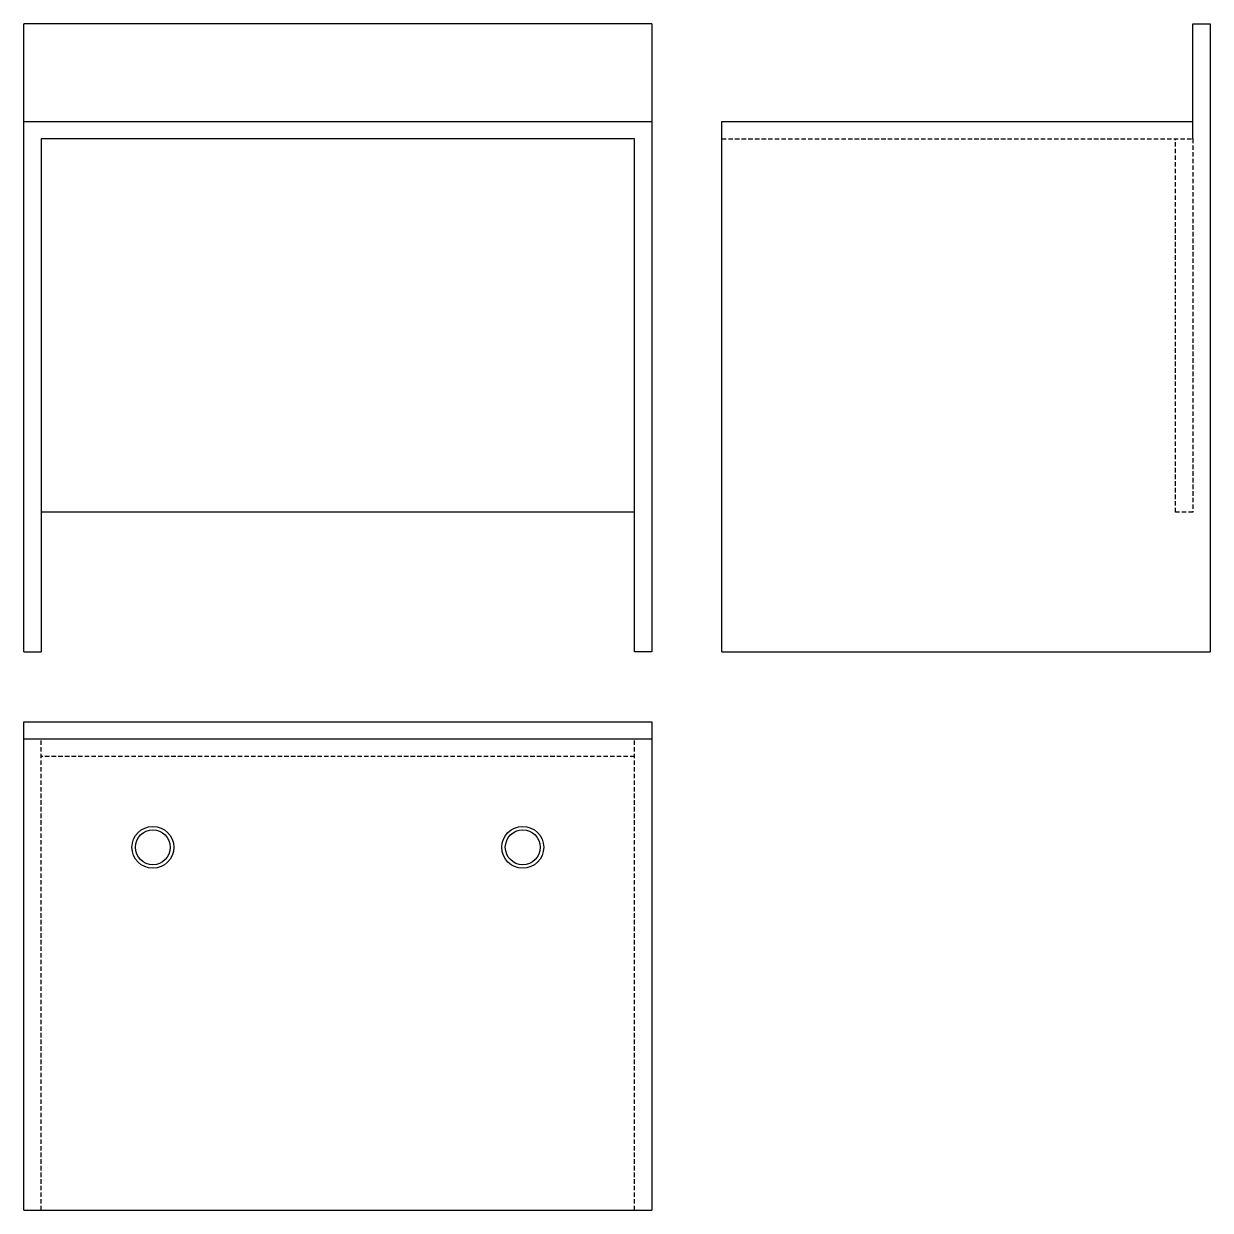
# Model space of a CAD drawing. Header units: millimetres. Extents: x 0 to 1700, y 0 to 1700.
import ezdxf

# ---------------------------------------------------------------- set-up
doc = ezdxf.new("R2010")
doc.units = ezdxf.units.MM
doc.linetypes.add('ČÁRKOVANÁ2', pattern=[9.525, 6.35, -3.175])
doc.layers.add('vzadu', color=7, linetype='ČÁRKOVANÁ2')

msp = doc.modelspace()

# ---------------------------------------------------------------- linework, layer by layer
for p, q in [((0, 800), (0, 1700)), ((900, 1700), (0, 1700)), ((900, 1700), (900, 800)), ((1675, 1535), (1675, 1700)), ((1675, 1700), (1700, 1700)), ((1700, 1700), (1700, 800)), ((0, 1560), (900, 1560)), ((1000, 800), (1000, 1560)), ((1000, 1560), (1675, 1560)), ((875, 1535), (25, 1535)), ((25, 1535), (25, 800)), ((875, 800), (875, 1535)), ((875, 1000), (25, 1000)), ((0, 800), (25, 800)), ((900, 800), (875, 800)), ((1000, 800), (1700, 800)), ((0, 700), (900, 700)), ((0, 0), (0, 700)), ((900, 700), (900, 0)), ((900, 675), (0, 675)), ((0, 0), (900, 0))]:
    msp.add_line(p, q)
for centre, radius in [((185, 520), 30), ((185, 520), 25), ((715, 520), 30), ((715, 520), 25)]:
    msp.add_circle(centre, radius)
at = {"layer": 'vzadu'}
for p, q in [((1000, 1535), (1675, 1535)), ((1650, 1000), (1650, 1535)), ((1675, 1535), (1675, 1000)), ((1675, 1000), (1650, 1000)), ((25, 0), (25, 675)), ((875, 0), (875, 675)), ((875, 650), (25, 650))]:
    msp.add_line(p, q, dxfattribs=at)

doc.saveas('drawing.dxf')
